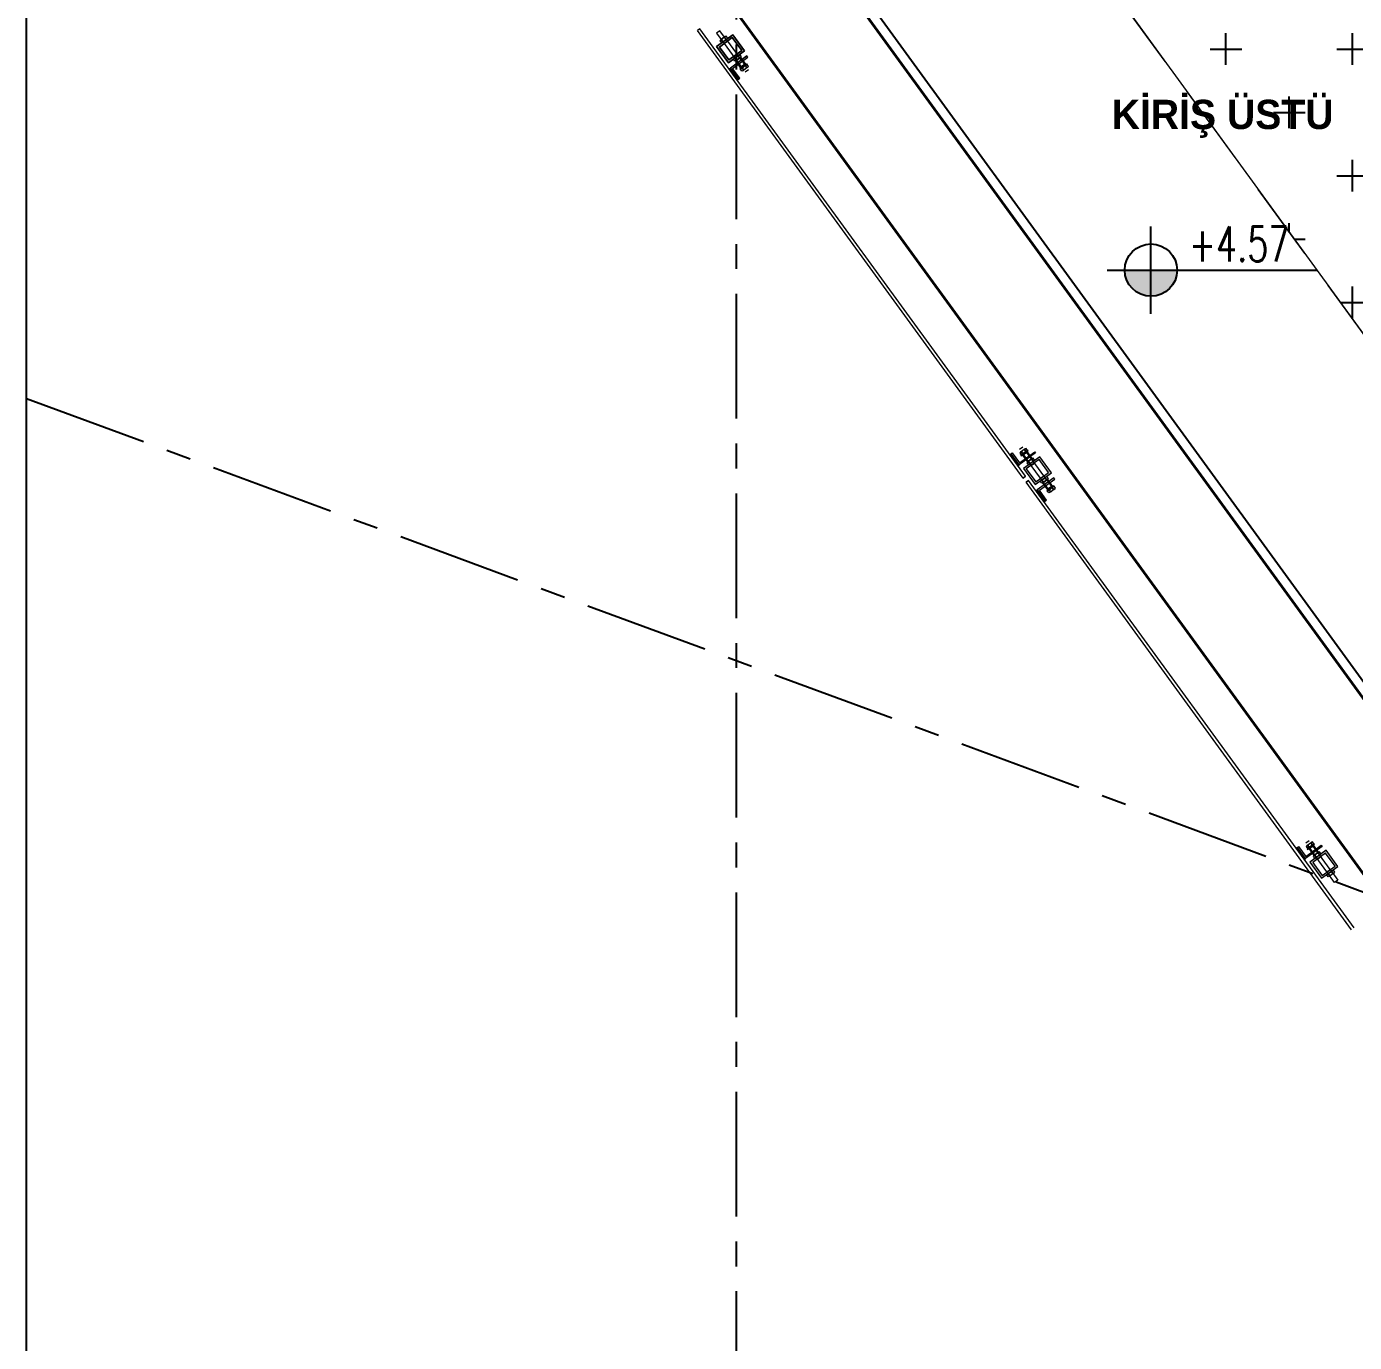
# Model space of a CAD drawing. Header units: millimetres. Extents: x 933584 to 974011, y 4545988 to 4553664.
# Drawn here: x 963421.5 to 963687.9, y 4551865.2 to 4552129 of the extents above; entities that cross this region are included whole.
import ezdxf

# ---------------------------------------------------------------- set-up
doc = ezdxf.new("R2010")
doc.units = ezdxf.units.MM
for name, pattern in [('568_AVN_KES_01$0$HIDDEN', [0.375, 0.25, -0.125]), ('CENTER', [2, 1.25, -0.25, 0.25, -0.25]), ('HIDDEN', [9.525, 6.35, -3.175]), ('HIDDEN2', [4.7625, 3.175, -1.5875])]:
    doc.linetypes.add(name, pattern=pattern)
doc.layers.get('0').update_dxf_attribs({"color": 255})
for name, color, linetype in [('0-CSX-CXS_20', 14, 'CENTER'), ('0-HSL-SLD', 252, 'Continuous'), ('0-LNS-SLN', 6, 'Continuous'), ('0-LNS-SPL', 13, '568_AVN_KES_01$0$HIDDEN'), ('0-TXT-PLV_50', 3, 'Continuous'), ('0-TXT-XBX_20', 3, 'Continuous')]:
    doc.layers.add(name, color=color, linetype=linetype)
for name, color, linetype, lineweight in [('2-SPS-IBW', 5, 'Continuous', 40), ('al', 7, 'Continuous', 5), ('CM', 4, 'Continuous', 5), ('mimariKIRIS', 251, 'HIDDEN2', 0), ('PL', 1, 'Continuous', 5), ('PTR', 252, 'Continuous', 5), ('ReferansHatti', 3, 'Continuous', 5), ('VD', 11, 'Continuous', 5), ('VDK', 11, 'HIDDEN', 5)]:
    doc.layers.add(name, color=color, linetype=linetype, lineweight=lineweight)
doc.styles.add('Century Gothic_B_3', font='GOTHICB.TTF', dxfattribs={"height": 4})
doc.styles.add('T_General', font='simplxtw.shx', dxfattribs={"width": 0.7, "height": 200})
pattern_1 = [(261.05658037, (932610.17338, 4518207.45978), (0.1234802925, -0.01943237914), []), (351.05658037, (932610.17338, 4518207.45978), (0.01943237914, 0.1234802925), [])]
pattern_2 = [(261.05658037, (932610.17338, 4518207.45978), (0.1234802925, -0.01943237914), []), (351.05658037, (932610.17338, 4518207.45978), (0.01943237914, 0.1234802925), [])]

# ---------------------------------------------------------------- blocks, each defined once
blk = doc.blocks.new('XCVBXCVBXZ')
at = {"layer": 'PTR'}
h = blk.add_hatch(color=256, dxfattribs=at)
h.dxf.hatch_style = 1
h.paths.add_polyline_path([(933865.99, 4553623.11), (933862.67, 4553620.7), (933864.3, 4553618.46), (933864.54, 4553618.64), (933863.09, 4553620.63), (933866.17, 4553622.87)])
h = blk.add_hatch(color=256, dxfattribs=at)
h.dxf.hatch_style = 1
h.paths.add_polyline_path([(933865.99, 4553623.11), (933862.67, 4553620.7), (933864.3, 4553618.46), (933864.54, 4553618.64), (933863.09, 4553620.63), (933866.17, 4553622.87)])
h = blk.add_hatch(color=256, dxfattribs=at)
h.dxf.hatch_style = 1
h.paths.add_polyline_path([(933866, 4553623.12), (933862.68, 4553620.7), (933864.31, 4553618.46), (933864.55, 4553618.64), (933863.1, 4553620.63), (933866.17, 4553622.88)])
h = blk.add_hatch(color=256, dxfattribs=at)
h.dxf.hatch_style = 1
h.paths.add_polyline_path([(933866, 4553623.12), (933862.68, 4553620.7), (933864.31, 4553618.46), (933864.55, 4553618.64), (933863.1, 4553620.63), (933866.17, 4553622.88)])
h = blk.add_hatch(color=256, dxfattribs=at)
h.dxf.hatch_style = 1
h.paths.add_polyline_path([(933923.91, 4553543.53), (933920.59, 4553541.11), (933918.97, 4553543.34), (933919.21, 4553543.52), (933920.66, 4553541.53), (933923.74, 4553543.77)])
h = blk.add_hatch(color=256, dxfattribs=at)
h.dxf.hatch_style = 1
h.paths.add_polyline_path([(933923.91, 4553543.53), (933920.59, 4553541.11), (933918.97, 4553543.34), (933919.21, 4553543.52), (933920.66, 4553541.53), (933923.74, 4553543.77)])
h = blk.add_hatch(color=256, dxfattribs=at)
h.dxf.hatch_style = 1
h.paths.add_polyline_path([(933927.56, 4553538.52), (933924.24, 4553536.1), (933925.86, 4553533.87), (933926.11, 4553534.04), (933924.66, 4553536.03), (933927.74, 4553538.27)])
h = blk.add_hatch(color=256, dxfattribs=at)
h.dxf.hatch_style = 1
h.paths.add_polyline_path([(933927.56, 4553538.52), (933924.24, 4553536.1), (933925.86, 4553533.87), (933926.11, 4553534.04), (933924.66, 4553536.03), (933927.74, 4553538.27)])
h = blk.add_hatch(color=256, dxfattribs=at)
h.dxf.hatch_style = 1
h.paths.add_polyline_path([(933981.36, 4553464.6), (933978.03, 4553462.18), (933976.41, 4553464.41), (933976.65, 4553464.59), (933978.1, 4553462.6), (933981.18, 4553464.84)])
h = blk.add_hatch(color=256, dxfattribs=at)
h.dxf.hatch_style = 1
h.paths.add_polyline_path([(933981.36, 4553464.6), (933978.03, 4553462.18), (933976.41, 4553464.41), (933976.65, 4553464.59), (933978.1, 4553462.6), (933981.18, 4553464.84)])
at = {"layer": 'ReferansHatti'}
h = blk.add_hatch(color=252, dxfattribs=at)
h.dxf.hatch_style = 1
h.paths.add_polyline_path([(933862.35, 4553622.32), (933864.95, 4553624.21), (933863.06, 4553626.8), (933860.47, 4553624.91)], flags=16)
h.paths.add_polyline_path([(933862.27, 4553621.76), (933865.51, 4553624.12), (933863.15, 4553627.35), (933859.91, 4553625)])
h = blk.add_hatch(color=252, dxfattribs=at)
h.dxf.hatch_style = 1
h.paths.add_polyline_path([(933862.35, 4553622.32), (933864.95, 4553624.21), (933863.06, 4553626.8), (933860.47, 4553624.91)], flags=16)
h.paths.add_polyline_path([(933862.27, 4553621.76), (933865.51, 4553624.12), (933863.15, 4553627.35), (933859.91, 4553625)])
h = blk.add_hatch(dxfattribs=at)
h.set_pattern_fill('ANSI37', color=252, angle=216.0566)
h.set_pattern_definition([(261.05658037, (932486.17111, 4518377.84585), (0.1234802925, -0.01943237914), []), (351.05658037, (932486.17111, 4518377.84585), (0.01943237914, 0.1234802925), [])])
h.paths.add_polyline_path([(933862.67, 4553620.7), (933862.43, 4553620.52), (933864.05, 4553618.29), (933864.3, 4553618.46)])
h = blk.add_hatch(dxfattribs=at)
h.set_pattern_fill('ANSI37', color=252, angle=216.0566)
h.set_pattern_definition([(261.05658037, (932486.17111, 4518377.84585), (0.1234802925, -0.01943237914), []), (351.05658037, (932486.17111, 4518377.84585), (0.01943237914, 0.1234802925), [])])
h.paths.add_polyline_path([(933862.67, 4553620.7), (933862.43, 4553620.52), (933864.05, 4553618.29), (933864.3, 4553618.46)])
h = blk.add_hatch(dxfattribs=at)
h.set_pattern_fill('ANSI37', color=252, angle=216.0086)
h.set_pattern_definition([(261.0086208, (932519.02932, 4518293.17168), (0.12346398335, -0.0195357318), []), (351.0086208, (932519.02932, 4518293.17168), (0.0195357318, 0.12346398335), [])])
h.paths.add_polyline_path([(933862.68, 4553620.7), (933862.44, 4553620.52), (933864.06, 4553618.29), (933864.31, 4553618.46)])
h = blk.add_hatch(dxfattribs=at)
h.set_pattern_fill('ANSI37', color=252, angle=216.0086)
h.set_pattern_definition([(261.0086208, (932519.02932, 4518293.17168), (0.12346398335, -0.0195357318), []), (351.0086208, (932519.02932, 4518293.17168), (0.0195357318, 0.12346398335), [])])
h.paths.add_polyline_path([(933862.68, 4553620.7), (933862.44, 4553620.52), (933864.06, 4553618.29), (933864.31, 4553618.46)])
h = blk.add_hatch(dxfattribs=at)
h.set_pattern_fill('ANSI37', color=252, angle=216.0566)
h.set_pattern_definition(pattern_1)
h.paths.add_polyline_path([(933920.59, 4553541.11), (933920.35, 4553540.93), (933918.72, 4553543.17), (933918.97, 4553543.34)])
h = blk.add_hatch(dxfattribs=at)
h.set_pattern_fill('ANSI37', color=252, angle=216.0566)
h.set_pattern_definition(pattern_2)
h.paths.add_polyline_path([(933920.59, 4553541.11), (933920.35, 4553540.93), (933918.72, 4553543.17), (933918.97, 4553543.34)])
h = blk.add_hatch(color=252, dxfattribs=at)
h.dxf.hatch_style = 1
h.paths.add_polyline_path([(933923.92, 4553537.72), (933926.52, 4553539.61), (933924.64, 4553542.2), (933922.04, 4553540.31)], flags=16)
h.paths.add_polyline_path([(933923.83, 4553537.17), (933927.08, 4553539.52), (933924.72, 4553542.76), (933921.48, 4553540.4)])
h = blk.add_hatch(color=252, dxfattribs=at)
h.dxf.hatch_style = 1
h.paths.add_polyline_path([(933923.92, 4553537.72), (933926.52, 4553539.61), (933924.64, 4553542.2), (933922.04, 4553540.31)], flags=16)
h.paths.add_polyline_path([(933923.83, 4553537.17), (933927.08, 4553539.52), (933924.72, 4553542.76), (933921.48, 4553540.4)])
h = blk.add_hatch(dxfattribs=at)
h.set_pattern_fill('ANSI37', color=252, angle=216.0566)
h.set_pattern_definition(pattern_1)
h.paths.add_polyline_path([(933924.24, 4553536.1), (933924, 4553535.92), (933925.62, 4553533.69), (933925.86, 4553533.87)])
h = blk.add_hatch(dxfattribs=at)
h.set_pattern_fill('ANSI37', color=252, angle=216.0566)
h.set_pattern_definition(pattern_2)
h.paths.add_polyline_path([(933924.24, 4553536.1), (933924, 4553535.92), (933925.62, 4553533.69), (933925.86, 4553533.87)])
h = blk.add_hatch(dxfattribs=at)
h.set_pattern_fill('ANSI37', color=252, angle=216.0566)
h.set_pattern_definition([(261.05658037, (932667.61576, 4518128.52663), (0.1234802925, -0.01943237914), []), (351.05658037, (932667.61576, 4518128.52663), (0.01943237914, 0.1234802925), [])])
h.paths.add_polyline_path([(933978.03, 4553462.18), (933977.79, 4553462), (933976.17, 4553464.23), (933976.41, 4553464.41)])
h = blk.add_hatch(dxfattribs=at)
h.set_pattern_fill('ANSI37', color=252, angle=216.0566)
h.set_pattern_definition([(261.05658037, (932667.61576, 4518128.52663), (0.1234802925, -0.01943237914), []), (351.05658037, (932667.61576, 4518128.52663), (0.01943237914, 0.1234802925), [])])
h.paths.add_polyline_path([(933978.03, 4553462.18), (933977.79, 4553462), (933976.17, 4553464.23), (933976.41, 4553464.41)])
h = blk.add_hatch(color=252, dxfattribs=at)
h.dxf.hatch_style = 1
h.paths.add_polyline_path([(933981.37, 4553458.79), (933983.96, 4553460.68), (933982.08, 4553463.27), (933979.48, 4553461.38)], flags=16)
h.paths.add_polyline_path([(933981.28, 4553458.23), (933984.52, 4553460.59), (933982.17, 4553463.83), (933978.92, 4553461.47)])
h = blk.add_hatch(color=252, dxfattribs=at)
h.dxf.hatch_style = 1
h.paths.add_polyline_path([(933981.37, 4553458.79), (933983.96, 4553460.68), (933982.08, 4553463.27), (933979.48, 4553461.38)], flags=16)
h.paths.add_polyline_path([(933981.28, 4553458.23), (933984.52, 4553460.59), (933982.17, 4553463.83), (933978.92, 4553461.47)])
at = {"layer": 'al'}
for points in [[(933859.91, 4553624.99), (933863.15, 4553627.36), (933865.51, 4553624.13), (933862.27, 4553621.76)], [(933859.91, 4553624.99), (933863.15, 4553627.36), (933865.51, 4553624.13), (933862.27, 4553621.76)], [(933862.27, 4553621.76), (933865.51, 4553624.12), (933863.15, 4553627.35), (933859.91, 4553625)], [(933862.27, 4553621.76), (933865.51, 4553624.12), (933863.15, 4553627.35), (933859.91, 4553625)], [(933862.35, 4553622.32), (933864.95, 4553624.21), (933863.06, 4553626.8), (933860.47, 4553624.91)], [(933862.35, 4553622.32), (933864.95, 4553624.21), (933863.06, 4553626.8), (933860.47, 4553624.91)], [(933860.47, 4553624.9), (933863.06, 4553626.8), (933864.95, 4553624.21), (933862.36, 4553622.32)], [(933860.47, 4553624.9), (933863.06, 4553626.8), (933864.95, 4553624.21), (933862.36, 4553622.32)], [(933862.67, 4553620.7), (933864.3, 4553618.46), (933864.54, 4553618.64), (933863.09, 4553620.63), (933866.17, 4553622.87), (933865.99, 4553623.11)], [(933862.67, 4553620.7), (933864.3, 4553618.46), (933864.54, 4553618.64), (933863.09, 4553620.63), (933866.17, 4553622.87), (933865.99, 4553623.11)], [(933862.68, 4553620.7), (933864.31, 4553618.46), (933864.55, 4553618.64), (933863.1, 4553620.63), (933866.17, 4553622.88), (933866, 4553623.12)], [(933862.68, 4553620.7), (933864.31, 4553618.46), (933864.55, 4553618.64), (933863.1, 4553620.63), (933866.17, 4553622.88), (933866, 4553623.12)], [(933920.59, 4553541.11), (933918.97, 4553543.34), (933919.21, 4553543.52), (933920.66, 4553541.53), (933923.74, 4553543.77), (933923.91, 4553543.53)], [(933920.59, 4553541.11), (933918.97, 4553543.34), (933919.21, 4553543.52), (933920.66, 4553541.53), (933923.74, 4553543.77), (933923.91, 4553543.53)], [(933923.83, 4553537.17), (933927.08, 4553539.52), (933924.72, 4553542.76), (933921.48, 4553540.4)], [(933923.83, 4553537.17), (933927.08, 4553539.52), (933924.72, 4553542.76), (933921.48, 4553540.4)], [(933923.92, 4553537.72), (933926.52, 4553539.61), (933924.64, 4553542.2), (933922.04, 4553540.31)], [(933923.92, 4553537.72), (933926.52, 4553539.61), (933924.64, 4553542.2), (933922.04, 4553540.31)], [(933924.24, 4553536.1), (933925.86, 4553533.87), (933926.11, 4553534.04), (933924.66, 4553536.03), (933927.74, 4553538.27), (933927.56, 4553538.52)], [(933924.24, 4553536.1), (933925.86, 4553533.87), (933926.11, 4553534.04), (933924.66, 4553536.03), (933927.74, 4553538.27), (933927.56, 4553538.52)], [(933978.03, 4553462.18), (933976.41, 4553464.41), (933976.65, 4553464.59), (933978.1, 4553462.6), (933981.18, 4553464.84), (933981.36, 4553464.6)], [(933978.03, 4553462.18), (933976.41, 4553464.41), (933976.65, 4553464.59), (933978.1, 4553462.6), (933981.18, 4553464.84), (933981.36, 4553464.6)], [(933981.28, 4553458.23), (933984.52, 4553460.59), (933982.17, 4553463.83), (933978.92, 4553461.47)], [(933981.28, 4553458.23), (933984.52, 4553460.59), (933982.17, 4553463.83), (933978.92, 4553461.47)], [(933981.37, 4553458.79), (933983.96, 4553460.68), (933982.08, 4553463.27), (933979.48, 4553461.38)], [(933981.37, 4553458.79), (933983.96, 4553460.68), (933982.08, 4553463.27), (933979.48, 4553461.38)]]:
    blk.add_lwpolyline(points, close=True, dxfattribs=at)
at = {"layer": 'CM'}
for p, q in [((933856.56, 4553628.58), (933856.08, 4553628.23)), ((933921.39, 4553538.48), (933856.08, 4553628.23)), ((933921.88, 4553538.83), (933856.56, 4553628.58)), ((933921.88, 4553538.83), (933921.39, 4553538.48)), ((933921.39, 4553538.48), (933921.88, 4553538.83)), ((933922.47, 4553538.02), (933921.98, 4553537.67)), ((933921.98, 4553537.67), (933922.47, 4553538.02)), ((933987.3, 4553447.92), (933921.98, 4553537.67)), ((933987.78, 4553448.27), (933922.47, 4553538.02))]:
    blk.add_line(p, q, dxfattribs=at)
at = {"layer": 'PL'}
for points in [[(933864.73, 4553622.81), (933865.75, 4553621.41), (933864.79, 4553620.7), (933863.76, 4553622.11)], [(933864.3, 4553618.46), (933864.05, 4553618.29), (933862.43, 4553620.52), (933862.67, 4553620.7)], [(933864.3, 4553618.46), (933864.05, 4553618.29), (933862.43, 4553620.52), (933862.67, 4553620.7)], [(933864.31, 4553618.46), (933864.06, 4553618.29), (933862.44, 4553620.52), (933862.68, 4553620.7)], [(933864.31, 4553618.46), (933864.06, 4553618.29), (933862.44, 4553620.52), (933862.68, 4553620.7)], [(933918.97, 4553543.34), (933918.72, 4553543.17), (933920.35, 4553540.93), (933920.59, 4553541.11)], [(933918.97, 4553543.34), (933918.72, 4553543.17), (933920.35, 4553540.93), (933920.59, 4553541.11)], [(933923.24, 4553542.42), (933922.21, 4553543.82), (933921.24, 4553543.12), (933922.26, 4553541.71)], [(933926.29, 4553538.21), (933927.32, 4553536.81), (933926.35, 4553536.1), (933925.32, 4553537.51)], [(933925.86, 4553533.87), (933925.62, 4553533.69), (933924, 4553535.92), (933924.24, 4553536.1)], [(933925.86, 4553533.87), (933925.62, 4553533.69), (933924, 4553535.92), (933924.24, 4553536.1)], [(933980.68, 4553463.48), (933979.65, 4553464.89), (933978.68, 4553464.18), (933979.71, 4553462.78)], [(933976.41, 4553464.41), (933976.17, 4553464.23), (933977.79, 4553462), (933978.03, 4553462.18)], [(933976.41, 4553464.41), (933976.17, 4553464.23), (933977.79, 4553462), (933978.03, 4553462.18)]]:
    blk.add_lwpolyline(points, close=True, dxfattribs=at)
at = {"layer": 'VD'}
for points in [[(933861.18, 4553626.66, -0.080459), (933861.53, 4553626.84, -0.158616), (933861.65, 4553627)], [(933861.53, 4553626.84), (933861.83, 4553626.44), (933862.14, 4553626.67), (933861.85, 4553627.07, 0.327274)], [(933860.58, 4553626.14), (933860.88, 4553625.74), (933861.15, 4553625.95), (933861.19, 4553625.97), (933860.9, 4553626.37, 0.327274)], [(933860.7, 4553626.31, -0.159188), (933860.9, 4553626.37, -0.080739), (933861.18, 4553626.66)], [(933863.57, 4553622.05), (933863.28, 4553622.45), (933863.56, 4553622.65), (933863.6, 4553622.68), (933863.89, 4553622.28, -0.327274)], [(933863.77, 4553622.11, 0.159188), (933863.89, 4553622.28, 0.080739), (933864.24, 4553622.46)], [(933864.52, 4553622.74), (933864.23, 4553623.14), (933864.55, 4553623.37), (933864.84, 4553622.97, -0.327274)], [(933864.25, 4553622.46, 0.080459), (933864.52, 4553622.74, 0.158616), (933864.72, 4553622.81)], [(933865, 4553620.09), (933864.71, 4553620.49), (933864.99, 4553620.7), (933865.02, 4553620.73), (933865.32, 4553620.32, -0.327274)], [(933865.2, 4553620.16, 0.159188), (933865.32, 4553620.33, 0.080739), (933865.67, 4553620.5)], [(933865.95, 4553620.79), (933865.66, 4553621.19), (933865.98, 4553621.42), (933866.27, 4553621.02, -0.327274)], [(933865.67, 4553620.51, 0.080459), (933865.95, 4553620.79, 0.158616), (933866.15, 4553620.85)], [(933921.33, 4553544.02, -0.080459), (933921.68, 4553544.2, -0.158616), (933921.8, 4553544.37)], [(933921.68, 4553544.2), (933921.97, 4553543.8), (933922.29, 4553544.03), (933922, 4553544.43, 0.327274)], [(933920.73, 4553543.5), (933921.02, 4553543.1), (933921.3, 4553543.31), (933921.34, 4553543.34), (933921.05, 4553543.74, 0.327274)], [(933920.85, 4553543.67, -0.159188), (933921.05, 4553543.74, -0.080739), (933921.33, 4553544.02)], [(933922.15, 4553541.55), (933922.44, 4553541.15), (933922.72, 4553541.35), (933922.76, 4553541.38), (933922.47, 4553541.78, 0.327274)], [(933922.27, 4553541.72, -0.159188), (933922.47, 4553541.78, -0.080739), (933922.75, 4553542.06)], [(933922.75, 4553542.06, -0.080459), (933923.1, 4553542.24, -0.158616), (933923.23, 4553542.41)], [(933923.1, 4553542.24), (933923.4, 4553541.84), (933923.71, 4553542.07), (933923.42, 4553542.47, 0.327274)], [(933925.13, 4553537.45), (933924.84, 4553537.85), (933925.12, 4553538.05), (933925.16, 4553538.08), (933925.45, 4553537.68, -0.327274)], [(933925.33, 4553537.51, 0.159188), (933925.45, 4553537.68, 0.080739), (933925.81, 4553537.86)], [(933926.09, 4553538.14), (933925.8, 4553538.54), (933926.11, 4553538.78), (933926.4, 4553538.37, -0.327274)], [(933925.81, 4553537.86, 0.080459), (933926.09, 4553538.14, 0.158616), (933926.28, 4553538.21)], [(933927.51, 4553536.19), (933927.22, 4553536.59), (933927.54, 4553536.82), (933927.83, 4553536.42, -0.327274)], [(933926.56, 4553535.49), (933926.27, 4553535.89), (933926.55, 4553536.1), (933926.59, 4553536.13), (933926.88, 4553535.72, -0.327274)], [(933926.76, 4553535.56, 0.159188), (933926.88, 4553535.72, 0.080739), (933927.23, 4553535.9)], [(933927.23, 4553535.9, 0.080459), (933927.51, 4553536.19, 0.158616), (933927.71, 4553536.25)], [(933978.17, 4553464.57), (933978.46, 4553464.17), (933978.74, 4553464.37), (933978.78, 4553464.4), (933978.49, 4553464.8, 0.327274)], [(933978.29, 4553464.74, -0.159188), (933978.49, 4553464.8, -0.080739), (933978.77, 4553465.09)], [(933978.77, 4553465.09, -0.080459), (933979.12, 4553465.27, -0.158616), (933979.24, 4553465.43)], [(933979.12, 4553465.27), (933979.42, 4553464.86), (933979.73, 4553465.1), (933979.44, 4553465.5, 0.327274)], [(933979.6, 4553462.61), (933979.89, 4553462.21), (933980.17, 4553462.42), (933980.2, 4553462.45), (933979.91, 4553462.85, 0.327274)], [(933979.72, 4553462.78, -0.159188), (933979.91, 4553462.85, -0.080739), (933980.19, 4553463.13)], [(933980.19, 4553463.13, -0.080459), (933980.55, 4553463.31, -0.158616), (933980.67, 4553463.48)], [(933980.55, 4553463.31), (933980.84, 4553462.91), (933981.16, 4553463.14), (933980.87, 4553463.54, 0.327274)], [(933982.58, 4553458.52), (933982.29, 4553458.92), (933982.57, 4553459.12), (933982.6, 4553459.15), (933982.9, 4553458.75, -0.327274)], [(933983.53, 4553459.21), (933983.24, 4553459.61), (933983.56, 4553459.84), (933983.85, 4553459.44, -0.327274)], [(933983.25, 4553458.93, 0.080459), (933983.53, 4553459.21, 0.158616), (933983.73, 4553459.27)], [(933982.77, 4553458.58, 0.159188), (933982.9, 4553458.75, 0.080739), (933983.25, 4553458.93)]]:
    blk.add_lwpolyline(points, format="xyb", close=True, dxfattribs=at)
for points in [[(933861.19, 4553625.97), (933861.83, 4553626.44), (933861.53, 4553626.84, 0.162646), (933860.9, 4553626.37), (933861.19, 4553625.97)], [(933863.6, 4553622.68), (933864.23, 4553623.14), (933864.52, 4553622.74, -0.162646), (933863.89, 4553622.28), (933863.6, 4553622.68)], [(933865.02, 4553620.73), (933865.66, 4553621.19), (933865.95, 4553620.79, -0.162646), (933865.32, 4553620.33), (933865.02, 4553620.73)], [(933921.34, 4553543.34), (933921.97, 4553543.8), (933921.68, 4553544.2, 0.162646), (933921.05, 4553543.74), (933921.34, 4553543.34)], [(933922.76, 4553541.38), (933923.4, 4553541.84), (933923.1, 4553542.24, 0.162646), (933922.47, 4553541.78), (933922.76, 4553541.38)], [(933925.16, 4553538.08), (933925.8, 4553538.54), (933926.09, 4553538.14, -0.162646), (933925.45, 4553537.68), (933925.16, 4553538.08)], [(933926.59, 4553536.13), (933927.22, 4553536.59), (933927.51, 4553536.19, -0.162646), (933926.88, 4553535.72), (933926.59, 4553536.13)], [(933978.78, 4553464.4), (933979.42, 4553464.86), (933979.12, 4553465.27, 0.162646), (933978.49, 4553464.8), (933978.78, 4553464.4)], [(933980.2, 4553462.45), (933980.84, 4553462.91), (933980.55, 4553463.31, 0.162646), (933979.91, 4553462.85), (933980.2, 4553462.45)], [(933982.6, 4553459.15), (933983.24, 4553459.61), (933983.53, 4553459.21, -0.162646), (933982.9, 4553458.75), (933982.6, 4553459.15)]]:
    blk.add_lwpolyline(points, format="xyb", dxfattribs=at)
for points in [[(933864.64, 4553620.44), (933864.57, 4553620.54), (933864.91, 4553620.79), (933864.99, 4553620.7)], [(933864.99, 4553620.7), (933864.91, 4553620.79), (933865.63, 4553621.31), (933865.7, 4553621.22)], [(933865.7, 4553621.22), (933865.63, 4553621.31), (933865.97, 4553621.57), (933866.05, 4553621.47)], [(933920.95, 4553543.05), (933921.02, 4553542.96), (933921.37, 4553543.21), (933921.3, 4553543.31)], [(933921.3, 4553543.31), (933921.37, 4553543.21), (933922.08, 4553543.73), (933922.01, 4553543.83)], [(933922.01, 4553543.83), (933922.08, 4553543.73), (933922.43, 4553543.98), (933922.36, 4553544.08)], [(933926.55, 4553536.1), (933926.48, 4553536.19), (933927.19, 4553536.71), (933927.26, 4553536.62)], [(933927.26, 4553536.62), (933927.19, 4553536.71), (933927.54, 4553536.97), (933927.61, 4553536.87)], [(933926.2, 4553535.84), (933926.13, 4553535.94), (933926.48, 4553536.19), (933926.55, 4553536.1)], [(933978.74, 4553464.37), (933978.81, 4553464.28), (933979.52, 4553464.8), (933979.45, 4553464.89)], [(933979.45, 4553464.89), (933979.52, 4553464.8), (933979.87, 4553465.05), (933979.8, 4553465.15)], [(933978.39, 4553464.12), (933978.46, 4553464.02), (933978.81, 4553464.28), (933978.74, 4553464.37)]]:
    blk.add_lwpolyline(points, close=True, dxfattribs=at)
at = {"layer": 'VDK'}
for p, q in [((933861.45, 4553625.61), (933865.65, 4553619.86)), ((933862.09, 4553626.09), (933866.29, 4553620.33)), ((933866.29, 4553620.33), (933865.65, 4553619.86)), ((933921.35, 4553544.67), (933920.7, 4553544.2)), ((933925.54, 4553538.9), (933921.35, 4553544.67)), ((933924.9, 4553538.43), (933920.7, 4553544.2)), ((933978.79, 4553465.73), (933978.14, 4553465.26)), ((933982.34, 4553459.5), (933978.14, 4553465.26)), ((933982.99, 4553459.97), (933978.79, 4553465.73))]:
    blk.add_line(p, q, dxfattribs=at)
for points in [[(933859.91, 4553627.71), (933861.45, 4553625.61), (933862.09, 4553626.09), (933860.56, 4553628.19)], [(933864.87, 4553620.93), (933863.33, 4553623.03), (933863.98, 4553623.5), (933865.51, 4553621.4)], [(933921.48, 4553543.12), (933923.01, 4553541.02), (933923.66, 4553541.49), (933922.13, 4553543.59)], [(933926.43, 4553536.33), (933924.9, 4553538.43), (933925.54, 4553538.9), (933927.07, 4553536.8)], [(933978.93, 4553464.19), (933980.46, 4553462.09), (933981.1, 4553462.56), (933979.57, 4553464.66)], [(933983.87, 4553457.4), (933982.34, 4553459.5), (933982.99, 4553459.97), (933984.52, 4553457.87)]]:
    blk.add_lwpolyline(points, close=True, dxfattribs=at)
blk = doc.blocks.new('xcvxcbv')
at = {"layer": '2-SPS-IBW'}
blk.add_lwpolyline([(934013, 4550609.59), (933993.28, 4550616.86), (933863.85, 4550794.73), (933863.85, 4550923.49), (933966.85, 4550923.49), (933966.85, 4550975.49), (933863.85, 4550975.49), (933863.85, 4550990.49), (933981.85, 4550990.49), (933981.85, 4550877.49), (933882.35, 4550877.49), (933882.35, 4550804.49), (934007.08, 4550633.09), (934019.92, 4550628.36), (934013, 4550609.59)], dxfattribs=at)
blk = doc.blocks.new('ZVBXZDVB')
at = {"layer": '0-CSX-CXS_20', "ltscale": 20}
for points in [[(933863.85, 4552835.4), (933863.85, 4551518.59)], [(933721.5, 4552054.44), (934876.25, 4551628.21)]]:
    blk.add_lwpolyline(points, dxfattribs=at)
blk = doc.blocks.new('PLV-FNS')
h = blk.add_hatch(color=8)
edge = h.paths.add_edge_path()
edge.add_arc((0, 0), 150, 180, 0)
edge.add_line((150, 0), (-150, 0))
for p, q in [((0, -250), (0, 250)), ((-250, 0), (950, 0))]:
    blk.add_line(p, q)
blk.add_circle((0, 0), 150)
at = {"color": 8, "style": 'T_General', "width": 0.7}
for tag, p in [('INCE', (217.1, 50)), ('KABA', (217.1, -250))]:
    blk.add_attdef(tag, p, '', height=200, dxfattribs=at)

msp = doc.modelspace()

# ---------------------------------------------------------------- hatches: boundary and pattern name
at = {"layer": '0-HSL-SLD'}
h = msp.add_hatch(dxfattribs=at)
h.set_pattern_fill('CROSS', color=256, scale=2)
h.set_pattern_definition([(0, (22500, 0), (12.7, 12.7), [6.35, -19.05]), (90, (22503.175, -3.175), (-12.7, 12.7), [6.35, -19.05])])
h.paths.add_polyline_path([(964296.85, 4552508.75), (963703.85, 4552508.75), (963703.85, 4552503.75), (963623.85, 4552503.75), (963623.85, 4552329.75), (963683.85, 4552329.75), (963683.85, 4552212.75), (963623.85, 4552212.75), (963623.85, 4552157.8), (963745.85, 4551990.15), (963752.58, 4551987.67), (963783.08, 4552070.21), (963784.02, 4552069.87), (963785.06, 4552072.68), (964014.87, 4551987.75), (963983.33, 4551902.39), (964065.92, 4551871.87), (964061.02, 4551915.1), (964041.83, 4552084.64), (964017.49, 4552299.64), (964298.85, 4552227.94), (964298.85, 4552480.75), (964296.85, 4552480.75)])

# ---------------------------------------------------------------- linework, layer by layer
at = {"color": 0}
msp.add_lwpolyline([(963421.5, 4552835.4), (965481.5, 4552835.4), (965481.5, 4551375.4), (963421.5, 4551375.4)], close=True, dxfattribs=at)
at = {"layer": '0-LNS-SPL', "linetype": 'ByBlock', "ltscale": 0.5}
msp.add_lwpolyline([(963563.85, 4552329.75), (963683.85, 4552329.75), (963683.85, 4552212.75), (963584.35, 4552212.75), (963584.35, 4552142.4), (963708.34, 4551972.01), (963718.74, 4551968.18), (963729.14, 4551996.33), (964296.85, 4551786.53), (964296.85, 4551794.61), (964367.85, 4551794.61)], dxfattribs=at)
at = {"layer": 'mimariKIRIS', "ltscale": 5}
msp.add_lwpolyline([(963747.97, 4551987.24), (963623.85, 4552157.8), (963623.85, 4552505.75)], dxfattribs=at)
at = {"layer": 'mimariKIRIS', "linetype": 'ByBlock', "ltscale": 5}
msp.add_lwpolyline([(963623.85, 4552214.75), (963623.85, 4552157.8), (963747.97, 4551987.24)], dxfattribs=at)

# ---------------------------------------------------------------- block references
for name, p in [('XCVBXCVBXZ', (29700, -1500)), ('xcvxcbv', (29700, 1337.26))]:
    msp.add_blockref(name, p)
at = {"layer": '0-LNS-SLN'}
msp.add_blockref('ZVBXZDVB', (29700, 0), dxfattribs=at)
at = {"layer": '0-TXT-PLV_50', "xscale": 0.03500000000203726, "yscale": 0.03500000000203726, "zscale": 0.03500000000203726}
msp.add_blockref('PLV-FNS', (963647.04, 4552080.17), dxfattribs=at).add_auto_attribs({'INCE': '+4.57'})

# ---------------------------------------------------------------- texts
at = {"layer": '0-TXT-XBX_20', "insert": (963639.16, 4552114.33), "char_height": 5.8729, "width": 228.8091, "attachment_point": 1, "line_spacing_factor": 0.984502, "style": 'Century Gothic_B_3'}
msp.add_mtext('\\pxql;{\\fFranklin Gothic Book|b1|i0|c162|p34;KİRİŞ ÜSTÜ}', dxfattribs=at)

doc.saveas('drawing.dxf')
